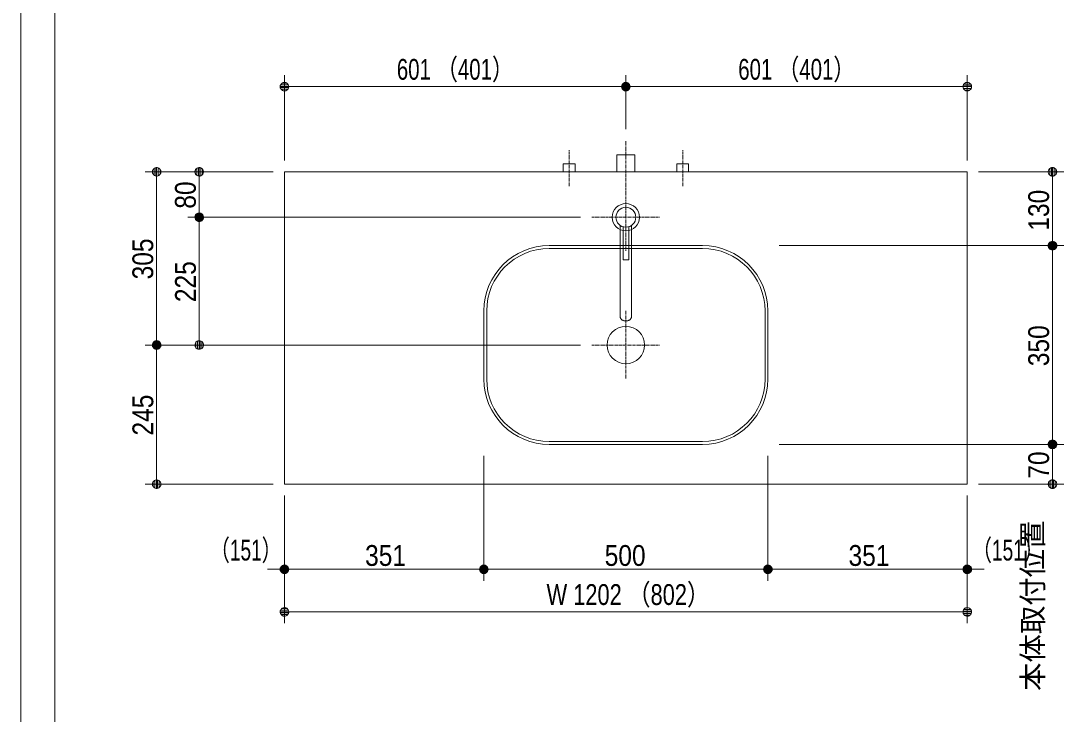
# Model space of a CAD drawing. Units: millimetres, scale not verified. Extents: x -6062 to 6062, y -3045 to 3045.
# Drawn here: x -5788 to -3951, y -775 to 446 of the extents above; entities that cross this region are included whole.
import ezdxf
from ezdxf.enums import TextEntityAlignment as Align

# ---------------------------------------------------------------- set-up
doc = ezdxf.new("R2010")
doc.units = ezdxf.units.MM
doc.header["$LTSCALE"] = 20
doc.linetypes.add('CHAIN1', pattern=[8, 5, -1, 1, -1])
for name, color, linetype, lineweight in [('0-0_1図面枠', 7, 'Continuous', 9), ('0-1_5ボウル・キャビネット', 7, 'Continuous', 9), ('0-2_2寸法-1', 7, 'Continuous', 9), ('0-3_0', 7, 'Continuous', 9), ('0-4_2寸法-2', 7, 'Continuous', 9), ('0-5_4給排水', 7, 'Continuous', 9)]:
    doc.layers.add(name, color=color, linetype=linetype, lineweight=lineweight)
doc.styles.add('ＭＳ Ｐゴシック', font='')
doc.styles.get('ＭＳ Ｐゴシック').set_extended_font_data('MS PGothic')

# ---------------------------------------------------------------- blocks, each defined once
blk = doc.blocks.new('グループ-2')
at = {"layer": '0-0_1図面枠'}
blk.add_lwpolyline([(-80000, 55400), (80000, 55400), (80000, -55400), (-80000, -55400)], close=True, dxfattribs=at)
blk = doc.blocks.new('図面枠')
at = {"layer": '0-0_1図面枠'}
blk.add_blockref('グループ-2', (0, 0), dxfattribs=at)
blk = doc.blocks.new('グループ-4')
at = {"layer": '0-0_1図面枠'}
blk.add_line((-78800, 41000), (-78800, -48600), dxfattribs=at)
blk = doc.blocks.new('_Dot')
at = {"layer": '0-3_0'}
for p, q in [((-10, 0), (-20, 0)), ((9.78, 2), (-9.78, 2)), ((7.99, 6), (-7.99, 6)), ((9.16, -3.98), (-9.16, -3.98)), ((6, -7.98), (-6, -7.98))]:
    blk.add_line(p, q, dxfattribs=at)
for points in [[(10, 0), (9.92, 1.25), (9.69, 2.49), (9.3, 3.68), (8.76, 4.82), (8.09, 5.88), (7.29, 6.85), (6.37, 7.71), (5.36, 8.44), (4.26, 9.05), (3.09, 9.51), (1.87, 9.82), (0.63, 9.98), (-0.63, 9.98), (-1.87, 9.82), (-3.09, 9.51), (-4.26, 9.05), (-5.36, 8.44), (-6.37, 7.71), (-7.29, 6.85), (-8.09, 5.88), (-8.76, 4.82), (-9.3, 3.68), (-9.69, 2.49), (-9.92, 1.25), (-10, 0), (0, 0)], [(-10, 0), (-9.92, -1.25), (-9.69, -2.49), (-9.3, -3.68), (-8.76, -4.82), (-8.09, -5.88), (-7.29, -6.85), (-6.37, -7.71), (-5.36, -8.44), (-4.26, -9.05), (-3.09, -9.51), (-1.87, -9.82), (-0.63, -9.98), (0.63, -9.98), (1.87, -9.82), (3.09, -9.51), (4.26, -9.05), (5.36, -8.44), (6.37, -7.71), (7.29, -6.85), (8.09, -5.88), (8.76, -4.82), (9.3, -3.68), (9.69, -2.49), (9.92, -1.25), (10, 0), (0, 0)]]:
    blk.add_lwpolyline(points, close=True, dxfattribs=at)
blk = doc.blocks.new('グループ-43')
at = {"layer": '0-1_5ボウル・キャビネット'}
for p, q in [((-61400, 1000), (-56000, 1000)), ((-61400, 900), (-56000, 900)), ((-63700, -3700), (-63700, -1300)), ((-63600, -3700), (-63600, -1300)), ((-53800, -1300), (-53800, -3700)), ((-53700, -1300), (-53700, -3700)), ((-56000, -5900), (-61400, -5900)), ((-56000, -6000), (-61400, -6000))]:
    blk.add_line(p, q, dxfattribs=at)
for centre, radius, start, end in [((-61400, -1300), 2300, 90, 180), ((-61400, -1300), 2200, 90, 180), ((-56000, -1300), 2300, 0, 90), ((-56000, -1300), 2200, 0, 90), ((-61400, -3700), 2300, 180, 270), ((-61400, -3700), 2200, 180, 270), ((-56000, -3700), 2300, 270, 0), ((-56000, -3700), 2200, 270, 0)]:
    blk.add_arc(centre, radius, start, end, dxfattribs=at)
blk = doc.blocks.new('グループ-44')
at = {"layer": '0-1_5ボウル・キャビネット', "linetype": 'CHAIN1'}
for p, q in [((-58700, -1300), (-58700, -3700)), ((-59900, -2500), (-57500, -2500))]:
    blk.add_line(p, q, dxfattribs=at)
at = {"layer": '0-1_5ボウル・キャビネット'}
blk.add_circle((-58700, -2500), 660, dxfattribs=at)
blk = doc.blocks.new('グループ-45')
at = {"layer": '0-1_5ボウル・キャビネット'}
for name in ['グループ-43', 'グループ-44']:
    blk.add_blockref(name, (0, 0), dxfattribs=at)
blk = doc.blocks.new('グループ-48')
at = {"layer": '0-5_4給排水', "linetype": 'CHAIN1'}
for p, q in [((-58700, 3200), (-58700, 800)), ((-58700, 3200), (-58700, 800)), ((-59900, 2000), (-57500, 2000)), ((-59900, 2000), (-57500, 2000))]:
    blk.add_line(p, q, dxfattribs=at)
at = {"layer": '0-5_4給排水'}
for points in [[(-58900, 1712.8), (-58900, -1500), (-58899.2, -1513.8), (-58896.7, -1527.9), (-58892.3, -1542.2), (-58886, -1556.4), (-58877.7, -1570.4), (-58867.4, -1583.8), (-58855.3, -1596.6), (-58841.4, -1608.3), (-58826.1, -1618.9), (-58809.4, -1628.2), (-58791.9, -1636.1), (-58773.6, -1642.5), (-58755, -1647.3), (-58736.4, -1650.7), (-58718, -1652.6), (-58700, -1653.2), (-58682, -1652.6), (-58663.6, -1650.7), (-58645, -1647.3), (-58626.4, -1642.5), (-58608.1, -1636.1), (-58590.6, -1628.2), (-58573.9, -1618.9), (-58558.6, -1608.3), (-58544.7, -1596.6), (-58532.6, -1583.8), (-58522.3, -1570.4), (-58514, -1556.4), (-58507.7, -1542.2), (-58503.3, -1527.9), (-58500.8, -1513.8), (-58500, -1500), (-58500, 1712.8)], [(-58900, 1712.8), (-58900, -1500), (-58899.2, -1513.8), (-58896.7, -1527.9), (-58892.3, -1542.2), (-58886, -1556.4), (-58877.7, -1570.4), (-58867.4, -1583.8), (-58855.3, -1596.6), (-58841.4, -1608.3), (-58826.1, -1618.9), (-58809.4, -1628.2), (-58791.9, -1636.1), (-58773.6, -1642.5), (-58755, -1647.3), (-58736.4, -1650.7), (-58718, -1652.6), (-58700, -1653.2), (-58682, -1652.6), (-58663.6, -1650.7), (-58645, -1647.3), (-58626.4, -1642.5), (-58608.1, -1636.1), (-58590.6, -1628.2), (-58573.9, -1618.9), (-58558.6, -1608.3), (-58544.7, -1596.6), (-58532.6, -1583.8), (-58522.3, -1570.4), (-58514, -1556.4), (-58507.7, -1542.2), (-58503.3, -1527.9), (-58500.8, -1513.8), (-58500, -1500), (-58500, 1712.8)], [(-58800, 1664.6), (-58800, 500), (-58600, 500), (-58600, 1664.6)], [(-58800, 1664.6), (-58800, 500), (-58600, 500), (-58600, 1664.6)]]:
    blk.add_lwpolyline(points, dxfattribs=at)
for radius in [480, 480, 350, 350]:
    blk.add_circle((-58700, 2000), radius, dxfattribs=at)
blk = doc.blocks.new('グループ-76')
at = {"layer": '0-5_4給排水', "linetype": 'CHAIN1'}
blk.add_line((-58700, 3100), (-58700, 4700), dxfattribs=at)
at = {"layer": '0-5_4給排水'}
blk.add_lwpolyline([(-59020, 3600), (-59020, 4200), (-58380, 4200), (-58380, 3600)], dxfattribs=at)
blk = doc.blocks.new('止水栓_平面_W100')
at = {"layer": '0-5_4給排水', "linetype": 'CHAIN1'}
for p, q in [((-2000, -500), (-2000, 780)), ((2000, -500), (2000, 780))]:
    blk.add_line(p, q, dxfattribs=at)
at = {"layer": '0-5_4給排水'}
for points in [[(-2210, 0), (-2210, 280), (-1790, 280), (-1790, 0)], [(1790, 0), (1790, 280), (2210, 280), (2210, 0)]]:
    blk.add_lwpolyline(points, dxfattribs=at)

msp = doc.modelspace()

# ---------------------------------------------------------------- linework, layer by layer
at = {"layer": '0-1_5ボウル・キャビネット'}
msp.add_lwpolyline([(-5323.5, 180), (-4121.5, 180), (-4121.5, -370), (-5323.5, -370)], close=True, dxfattribs=at)
at = {"layer": '0-2_2寸法-1'}
for p, q in [((-5323.5, 200), (-5323.5, 350)), ((-4722.5, 255), (-4722.5, 350)), ((-4722.5, 255), (-4722.5, 350)), ((-4121.5, 200), (-4121.5, 350)), ((-4737.51, 330), (-5308.49, 330)), ((-4707.49, 330), (-4136.51, 330)), ((-5493.5, 180), (-5568.5, 180)), ((-5343.5, 180), (-5493.5, 180)), ((-4101.5, 180), (-3951.5, 180)), ((-5548.5, -109.99), (-5548.5, 164.99)), ((-5473.5, 115.01), (-5473.5, 164.99)), ((-3971.5, 65.01), (-3971.5, 164.99)), ((-4802.5, 100), (-5493.5, 100)), ((-4802.5, 100), (-5493.5, 100)), ((-5473.5, 84.99), (-5473.5, -109.99)), ((-4452.5, 50), (-3951.5, 50)), ((-4101.5, 50), (-3951.5, 50)), ((-3971.5, 34.99), (-3971.5, -284.99)), ((-5493.5, -125), (-5568.5, -125)), ((-5493.5, -125), (-5568.5, -125)), ((-4802.5, -125), (-5493.5, -125)), ((-5548.5, -140.01), (-5548.5, -354.99)), ((-4452.5, -300), (-3951.5, -300)), ((-4101.5, -300), (-3951.5, -300)), ((-4972.5, -320), (-4972.5, -540)), ((-4472.5, -320), (-4472.5, -540)), ((-3971.5, -315.01), (-3971.5, -354.99)), ((-5343.5, -370), (-5568.5, -370)), ((-4101.5, -370), (-3951.5, -370)), ((-5323.5, -390), (-5323.5, -540)), ((-4972.5, -390), (-4972.5, -540)), ((-4472.5, -390), (-4472.5, -540)), ((-4121.5, -390), (-4121.5, -540)), ((-4987.51, -520), (-5308.49, -520)), ((-4487.51, -520), (-4957.49, -520)), ((-4457.49, -520), (-4136.51, -520)), ((-5323.5, -540), (-5323.5, -615)), ((-4121.5, -540), (-4121.5, -615)), ((-4136.51, -595), (-5308.49, -595))]:
    msp.add_line(p, q, dxfattribs=at)
at = {"layer": '0-4_2寸法-2'}
for p, q in [((-5323.5, -390), (-5323.5, -540)), ((-4972.5, -390), (-4972.5, -540)), ((-4472.5, -390), (-4472.5, -540)), ((-4121.5, -390), (-4121.5, -540)), ((-5338.51, -520), (-5353.51, -520)), ((-4972.5, -520), (-5323.5, -520)), ((-4957.49, -520), (-4942.49, -520)), ((-4487.51, -520), (-4502.51, -520)), ((-4472.5, -520), (-4121.5, -520)), ((-4106.49, -520), (-4091.49, -520))]:
    msp.add_line(p, q, dxfattribs=at)

# ---------------------------------------------------------------- block references
at = {"layer": '0-0_1図面枠', "xscale": 0.05, "yscale": 0.05}
for name in ['図面枠', 'グループ-4']:
    msp.add_blockref(name, (-1787.5, 0), dxfattribs=at)
at = {"layer": '0-1_5ボウル・キャビネット', "xscale": 0.05, "yscale": 0.05}
msp.add_blockref('グループ-45', (-1787.5, 0), dxfattribs=at)
at = {"layer": '0-2_2寸法-1', "xscale": 0.7503418, "yscale": 0.7503418}
for p, rotation in [((-5323.5, 330), 180), ((-4722.5, 330), 180), ((-5548.5, 180), 90), ((-5473.5, 180), 90), ((-3971.5, 180), 90), ((-5473.5, 100), 270), ((-5473.5, 100), 90), ((-3971.5, 50), 270), ((-3971.5, 50), 90), ((-5548.5, -125), 270), ((-5473.5, -125), 270), ((-5548.5, -125), 90), ((-3971.5, -300), 270), ((-3971.5, -300), 90), ((-5548.5, -370), 270), ((-3971.5, -370), 270), ((-5323.5, -520), 180), ((-4972.5, -520), 180), ((-4472.5, -520), 180), ((-5323.5, -595), 180)]:
    msp.add_blockref('_Dot', p, dxfattribs=dict(at, rotation=rotation))
for p in [(-4722.5, 330), (-4121.5, 330), (-4972.5, -520), (-4472.5, -520), (-4121.5, -520), (-4121.5, -595)]:
    msp.add_blockref('_Dot', p, dxfattribs=at)
at = {"layer": '0-4_2寸法-2', "xscale": 0.7503418, "yscale": 0.7503418}
for p in [(-5323.5, -520), (-4472.5, -520)]:
    msp.add_blockref('_Dot', p, dxfattribs=at)
at = {"layer": '0-4_2寸法-2', "xscale": 0.7503418, "yscale": 0.7503418, "rotation": 180}
for p in [(-4972.5, -520), (-4121.5, -520)]:
    msp.add_blockref('_Dot', p, dxfattribs=at)
at = {"layer": '0-5_4給排水', "xscale": 0.05, "yscale": 0.05}
for name, p in [('グループ-76', (-1787.5, 0)), ('止水栓_平面_W100', (-4722.5, 180)), ('グループ-48', (-1787.5, 0))]:
    msp.add_blockref(name, p, dxfattribs=at)

# ---------------------------------------------------------------- texts
at = {"layer": '0-2_2寸法-1', "style": 'ＭＳ Ｐゴシック'}
for s, height, width, p in [('601 （401）', 36.66, 0.75, (-5125.7, 331.19)), ('601 （401）', 36.66, 0.75, (-4524.7, 331.19)), ('351', 36.66, 0.9, (-5181.52, -524.96)), ('500', 36.66, 0.9, (-4759.78, -524.96)), ('351', 36.66, 0.9, (-4330.52, -524.96)), ('W 1202 （802）', 36.69, 0.8, (-4862.07, -593.81))]:
    msp.add_text(s, height=height, dxfattribs=dict(at, width=width)).set_placement(p, align=Align.BOTTOM_LEFT)
at = {"layer": '0-2_2寸法-1', "style": 'ＭＳ Ｐゴシック', "width": 0.9}
for s, p in [('80', (-5468.54, 115.12)), ('130', (-3966.54, 76.39)), ('305', (-5543.54, -9.39)), ('225', (-5468.44, -49.39)), ('350', (-3966.54, -162.28)), ('245', (-5543.44, -284.39)), ('70', (-3966.54, -360.37))]:
    msp.add_text(s, height=36.66, rotation=90, dxfattribs=at).set_placement(p, align=Align.BOTTOM_LEFT)
at = {"layer": '0-4_2寸法-2', "style": 'ＭＳ Ｐゴシック'}
msp.add_text('本体取付位置', height=36.66, rotation=90, dxfattribs=at).set_placement((-3977.19, -734.14), align=Align.BOTTOM_LEFT)
at = {"layer": '0-4_2寸法-2', "style": 'ＭＳ Ｐゴシック', "width": 0.7}
for p in [(-5454.57, -515.51), (-4113, -515.51)]:
    msp.add_text('（151）', height=36.66, dxfattribs=at).set_placement(p, align=Align.BOTTOM_LEFT)

doc.saveas('drawing.dxf')
